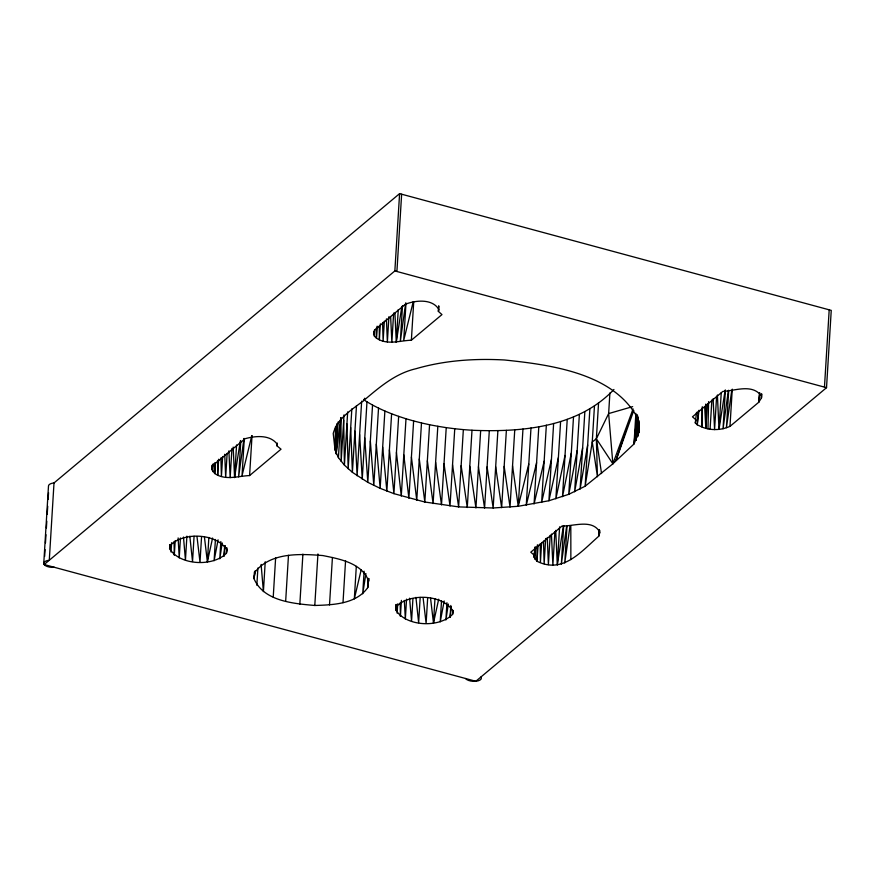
<?xml version="1.0" encoding="UTF-8"?>
<svg xmlns="http://www.w3.org/2000/svg" width="875" height="875" viewBox="0 0 875 875"><rect width="100%" height="100%" fill="white"/><g stroke="black" fill="none" stroke-linecap="round" stroke-linejoin="round"><path stroke-width="1.31" d="M702.144 408.144L702.111 427.088C711.014 430.719 721.241 430.281 729.98 426.377L758.691 402.303L761.425 398.016L761.666 394.023L761.425 398.016L761.447 396.025C752.402 383.48 735.219 390.775 722.805 391.442L692.475 416.806L696.139 420L695.286 422.92L697.255 424.812L702.111 427.088L702.286 406.733M214.878 462.755L214.747 473.528C225.367 480.791 238.098 476.022 249.594 475.562L281.028 449.192L277.058 445.944L276.981 443.942C269.817 434.481 255.314 435.827 245.044 438.736L212.68 465.588L211.925 469.645L214.747 473.528L215.392 462.897M376.578 327.381L376.436 338.155C387.089 345.439 399.853 340.594 411.37 340.211L441.962 314.595L438.408 311.423L438.736 306.108M335.475 426.77L335.048 449.98L338.428 457.658L344.422 465.139L352.406 472.336L367.817 482.344L380.155 488.327L393.925 493.653L424.834 502.02L458.62 506.898L493.15 507.992L518.241 506.286L548.909 500.741L568.772 494.32L585.145 486.216L612.872 463.816L634.014 443.964L638.673 432.895L639.198 422.516M340.605 419.114L336.208 453.841L336.755 423.795M639.078 425.25L637.361 414.805M537.348 544.906L536.955 561.236C562.647 574.077 580.333 552.42 598.642 536.32L599.889 532.328C592.638 518.755 574.066 526.236 562.034 526.039L530.775 552.18L534.45 555.384L534.133 557.353L536.955 561.236L538.125 545.114M707.962 428.816L708.597 401.614M336.208 426.059L335.048 449.98L333.222 433.442C337.477 418.228 351.925 409.686 363.573 400.652C379.323 387.33 395.347 373.428 415.964 368.725C444.631 360.347 474.841 358.356 504.558 359.986C550.233 364.798 612.905 372.892 637.317 417.528M212.395 464.964L212.242 467.677L212.406 465.008M43.75 563.587L48.475 486.303A8.138 3.587 3.5 0 1 54.009 482.945L399.591 193.648L831.25 310.384L826.525 387.68L475.814 681.275L44.155 564.539A8.138 3.587 3.5 0 1 49.284 560.241L54.009 482.945M44.647 556.402L45.062 549.62M45.478 542.839L45.981 534.702M46.397 527.92L46.802 521.15M47.217 514.369L47.72 506.231M48.136 499.45L48.552 492.669M169.848 544.709L169.608 548.702C179.802 565.556 213.03 566.934 226.417 553.273L226.953 549.992C216.748 533.127 183.52 531.748 170.133 545.409L169.608 548.702L170.034 544.644M171.03 552.027L171.598 542.719M175.208 540.553L174.311 555.177L174.081 541.734M180.447 537.983L179.233 557.922L178.139 537.939M186.9 536.156L185.445 560.088L183.477 537.042M194.075 536.255L192.533 561.52L189.82 536.2M201.556 536.856L200.003 562.122L196.973 536.495M212.778 471.647L213.259 463.663M204.4 536.758L207.375 561.859L208.863 537.447M218.673 459.222L217.689 475.18L217.547 460.447M215.414 539.459L214.112 560.733L218.083 539.831M222.644 456.531L221.419 476.481L220.894 457.877M220.828 541.548L219.778 558.841L222.217 542.927M227.139 453.403L225.673 477.334L224.722 454.267M224.623 545.65L223.967 556.292L225.181 545.562M231.952 448.448L230.158 477.695L228.889 450.877M226.745 547.958L226.417 553.273L226.789 547.881M233.177 447.07L234.577 477.542L236.567 444.992M240.822 440.967L238.623 476.864L243.983 438.473M244.3 438.495L242.025 475.727L251.803 435.641M249.594 475.562L252.033 435.673M254.395 571.977L253.991 578.627C263.561 601.256 293.398 603.553 314.792 605.478C333.091 604.887 355.939 604.133 367.62 587.781L368.834 578.55M256.845 585.288L257.895 568.006M265.234 561.75L263.408 591.587L261.1 564.43M273.23 597.078L275.636 557.758M285.655 601.409L288.477 555.308M299.83 604.275L302.903 554.105M314.792 605.478L317.942 553.952M336.208 453.841L338.155 421.925M338.428 457.658L340.867 417.769M329.514 604.942L332.423 557.484M344.017 414.87L341.163 461.431L340.955 417.802M347.67 411.906L344.422 465.139L343.689 420.208M351.838 408.866L348.173 468.781L346.938 423.927M343 602.7L345.57 560.667M356.475 405.737L352.406 472.336L350.689 427.569M361.659 401.177L357.098 475.792L354.922 431.123M356.311 566.366L354.331 598.905L361.189 569.8M363.88 399.842L366.975 401.844L362.25 479.128L359.625 434.58M377.169 326.189L376.436 338.155L374.467 336.262L374.883 329.613M366.975 401.844L372.542 405.059L367.817 482.344L364.766 437.916M364.109 571.211L362.72 593.819L365.903 573.562M380.363 323.848L379.389 339.806L379.258 326.408M372.542 405.059L378.525 408.122L373.8 485.406L370.344 441.12M368.189 578.473L367.62 587.781L368.309 578.484M384.333 321.158L383.119 341.108L382.594 322.503M388.916 316.695L387.373 341.961L386.422 318.883M378.525 408.122L384.88 411.042L380.155 488.327L376.316 444.194M54.436 567.317A8.138 3.587 3.5 0 1 44.155 564.539L394.855 270.933L399.591 193.648M393.641 313.075L391.858 342.322L390.655 316.838M396.911 271.491L401.636 194.206M384.88 411.042L391.606 413.798L386.87 491.083L382.681 447.103M394.931 313.02L396.277 342.158L398.267 309.619M402.511 305.594L400.323 341.491L405.683 303.1M391.606 413.798L398.65 416.369L393.925 493.653L389.397 449.859M405.989 303.122L403.714 340.353L413.262 301.58M398.65 416.369L406 418.764L401.275 496.048L396.441 452.441M411.37 340.211L413.733 301.656M396.047 604.527L395.719 609.853C405.913 626.708 439.141 628.086 452.528 614.425L453.053 611.133C442.859 594.278 409.631 592.9 396.244 606.561L395.719 609.853L396.277 604.439M397.141 613.178L397.709 603.87M401.395 600.37L400.422 616.328L400.192 602.886M406 418.764L413.623 420.952L408.898 498.247L403.791 454.825M406.558 599.134L405.344 619.073L404.327 600.425M413.623 420.952L421.488 422.953L416.763 500.238L411.414 457.023M412.934 598.631L411.556 621.239L409.588 598.194M421.488 422.953L429.559 424.736L424.834 502.02L419.278 459.014M420.186 597.406L418.644 622.672L415.931 597.352M429.559 424.736L437.817 426.289L433.092 503.584L427.361 460.797M427.667 598.008L426.114 623.273L423.084 597.647M430.511 597.909L433.475 623.011L434.973 598.598M437.817 426.289L446.228 427.634L441.503 504.919L435.619 462.361M441.525 600.611L440.223 621.884L444.194 600.983M446.228 427.634L454.748 428.739L450.023 506.023L444.019 463.695M446.939 602.7L445.889 619.992L448.328 604.078M450.811 605.478L450.078 617.444L451.292 606.714M454.748 428.739L463.345 429.614L458.62 506.898L452.539 464.811M452.769 610.433L452.528 614.425L452.802 610.378M613.933 389.473C577.828 427.591 521.423 432.348 471.997 430.248L467.272 507.533L461.147 465.675M480.659 430.642L475.934 507.927L469.787 466.32M489.3 430.795L484.575 508.091L478.45 466.714M497.886 430.708L493.15 507.992L487.091 466.867M506.373 430.38L501.648 507.664L495.677 466.78M514.752 429.811L510.027 507.095L504.175 466.452M512.542 465.872L518.241 506.286L522.966 429.002M530.994 427.952L526.269 505.236L536.594 462.744M538.803 426.683L534.067 503.967L544.152 461.245M546.35 425.173L541.625 502.458L551.425 459.517M541.636 542.511L540.411 562.461L540.225 543.703M545.683 538.497L544.141 563.752L543.506 541.166M553.634 423.456L548.909 500.741L558.392 457.581M550.189 535.369L548.395 564.616L547.28 537.469M560.602 421.52L555.866 498.805L565.02 455.438M554.914 531.738L552.88 564.977L551.425 534.122M555.712 530.381L557.298 564.812L559.617 526.848M567.23 419.377L562.505 496.661L571.288 453.108M563.708 525.58L561.345 564.145L566.705 525.755M573.497 417.036L568.772 494.32L577.172 450.57M567.022 525.777L564.747 563.008L570.052 525.842M579.37 414.509L574.645 491.794L582.63 447.869M584.839 411.808L580.114 489.092L587.672 444.992M589.87 408.931L585.145 486.216L592.255 441.962L594.464 405.902M598.566 402.73L596.367 438.791L597.439 476.744L592.255 441.962L596.367 438.791L608.639 413.58L609.897 392.973M599.561 530.294L599.32 534.275L599.605 530.228M635.884 413.383L634.014 443.964L636.945 415.428M637.481 417.747L636.103 440.344L638.203 417.211M638.63 420.689L637.656 436.647L638.903 420.777M704.67 406.7L705.841 428.378L707.317 404.086M710.084 429.242L711.878 399.984M716.614 396.364L714.58 429.603L713.114 398.748M717.402 395.008L718.998 429.439L721.23 392.831M725.397 390.206L723.034 428.772L728.405 390.381M728.711 390.403L726.436 427.634L731.741 390.469M729.98 426.377L732.266 389.145M824.469 387.122L829.194 309.837M438.78 306.02L438.408 311.423L438.856 309.455C432.491 298.572 415.745 300.147 405.398 304.238L374.369 330.203L373.614 334.272L374.467 336.262M534.898 548.767L534.45 555.384L534.931 548.658M698.184 411.392L697.255 424.812L699.005 410.255M534.231 556.008L534.811 547.947M534.986 559.355L535.861 547.258M211.925 469.645L212.275 465.588M759.566 392.886L758.691 402.303L759.773 392.941M534.133 557.353L535.161 546.777M695.286 422.92L696.555 412.333M255.227 570.653L253.991 578.627L255.052 572.053C270.627 552.202 300.092 553.777 322.831 555.559C339.598 558.961 362.152 562.931 368.67 581.208L368.659 578.55M234.577 477.542L240.33 440.88M396.277 342.158L401.811 306.819M557.298 564.812L563.456 525.547M718.998 429.439L725.145 390.163M207.375 561.859L212.581 538.038M433.475 623.011L438.692 599.189M518.241 506.286L528.784 464.023M633.795 410.43L616 460.392L633.073 408.855L612.872 463.816L596.367 438.791L601.552 473.561M363.573 400.652L364.755 398.212M632.658 406.634L608.639 413.58L612.872 463.816M463.345 429.614L471.997 430.248M394.855 270.933L826.525 387.68M705.731 404.108L705.841 428.378M570.817 525.93L570.861 559.606M480.955 676.977A8.138 3.587 3.5 0 1 475.814 681.275A8.138 3.587 3.5 0 1 465.544 678.497M277.211 443.242L277.058 445.944L277.222 443.286M373.778 331.614L373.614 334.272L373.844 331.559M599.058 529.539L598.642 536.32L599.145 529.561M639.166 424.911L638.673 432.895L639.198 424.944"/></g></svg>
